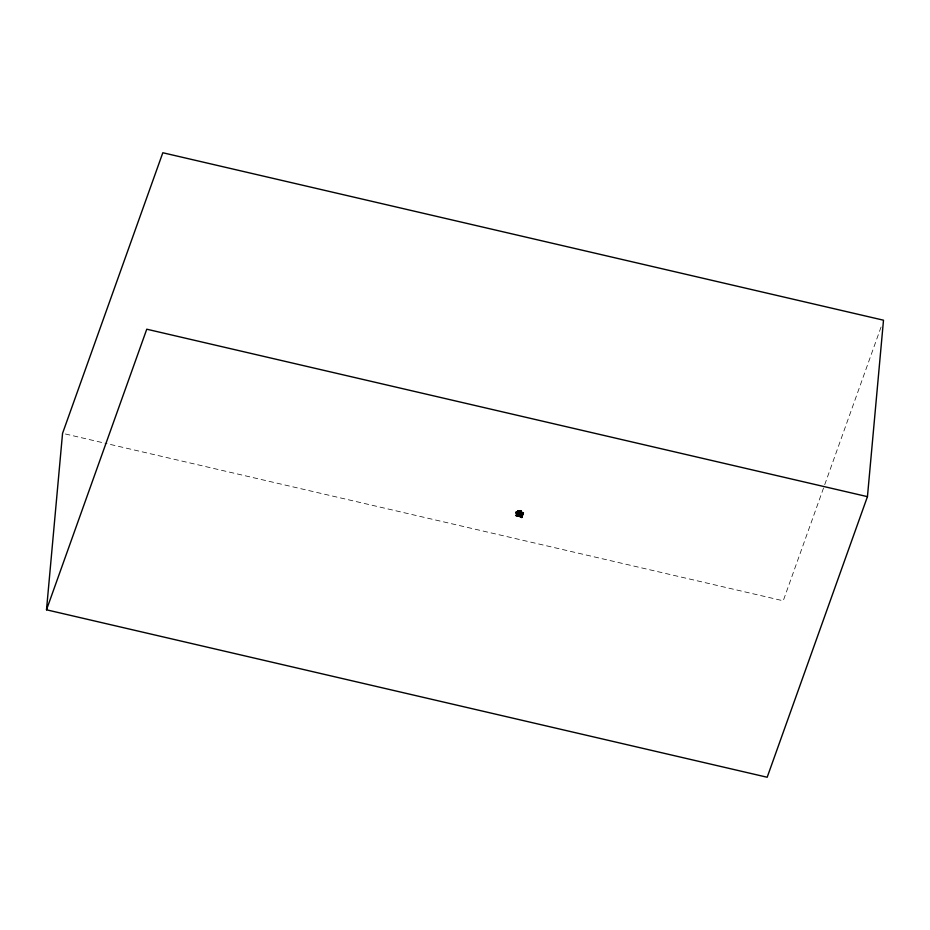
<?xml version="1.0" encoding="UTF-8"?>
<svg xmlns="http://www.w3.org/2000/svg" width="930" height="930" viewBox="0 0 930 930"><rect width="100%" height="100%" fill="white"/><g stroke="black" fill="none" stroke-linecap="round" stroke-linejoin="round"><path stroke-width="0.7" stroke-dasharray="4.65 3.49" d="M881.07 327.011L783.234 600.792L104.951 443.192M65.391 433.996L103.544 442.866"/><path stroke-width="1.4" d="M518.545 510.826L517.847 510.651L519.44 511.233M46.5 609.801L62.554 433.345L162.82 152.753L883.5 320.199L867.446 496.655L767.18 777.248L46.5 609.801L146.766 329.208L867.446 496.655M515.964 512.825L516.592 512.895M521.416 516.755L521.742 517.615L523.416 512.779L517.661 511.302L516.138 515.708L517.731 511.465M516.208 512.035L516.789 511.744L516.801 513.034L516.801 511.709L516.208 512.035C515.371 514.406 517.196 510.814 516.627 512.825M516.638 514.953L517.638 511.756M517.045 513.023L517.173 513.348M518.08 510.942L519.335 511.465L519.277 510.721M518.126 512.407L519.347 513.209L519.045 514.034L521.707 514.627M518.15 512.593L518.347 511.779M518.394 511.244L517.847 510.651M518.51 512.151L519.44 512.349M518.661 511.058L519.452 510.884M519.045 510.803L518.301 510.989M519.858 512.628L522.23 513.186L521.3 515.79L517.371 514.86L518.289 512.186L519.858 512.628L520.568 510.64L521.358 510.814L520.649 512.744M520.242 512.244L520.568 510.64M521.3 515.79L521.521 514.72L517.894 513.883L517.568 514.802L521.184 515.65M521.73 516.766L521.288 517.08M521.881 516.22L522.3 514.976M521.986 516.243L523.323 512.755M522.3 515.069L522.776 514.058M522.718 514.197L523.078 513.174M523.404 512.872L517.65 511.442M516.836 512.198L516.731 513.104L515.999 512.942M517.964 510.756L519.579 510.849M518.394 510.71L519.486 511.035M521.091 512.744L522.044 512.953M516.162 515.487L521.916 517.045L516.15 515.615M516.766 511.872L516.906 512.465"/></g></svg>
